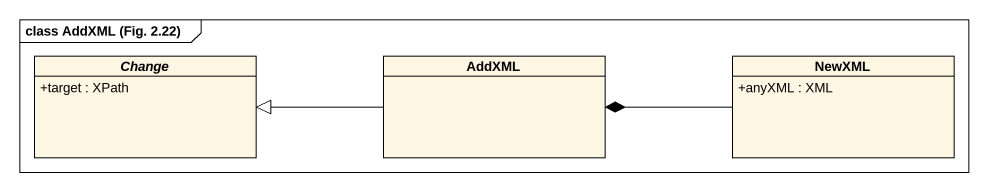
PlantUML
@startuml
mainframe class AddXML (Fig. 2.22)
hide circle
hide empty members
skinparam classAttributeIconSize 0
abstract class Change {
  +target : XPath
}
class AddXML
class NewXML {
  +anyXML : XML
}
AddXML -left-|> Change
AddXML *-right- NewXML
@enduml
